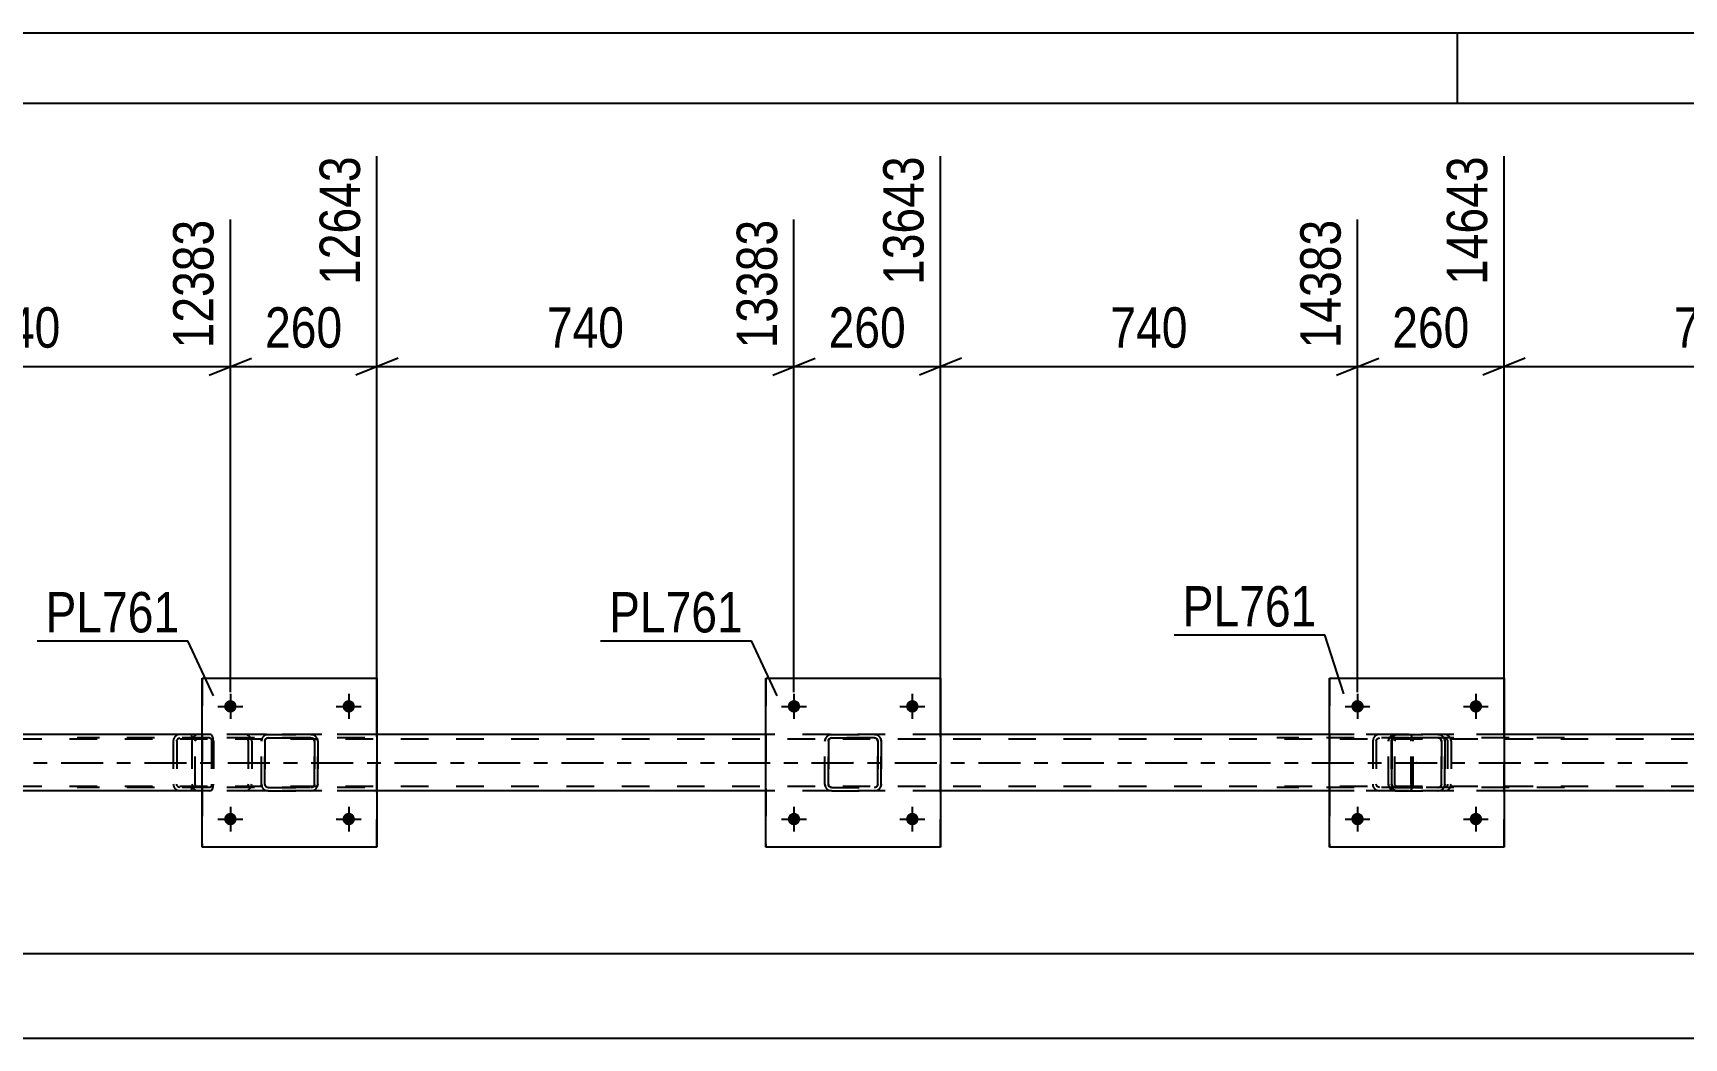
# Model space of a CAD drawing. Header units: millimetres. Extents: x 0 to 841, y 0 to 594.
# Drawn here: x 529.9 to 647.1, y 522.7 to 594 of the extents above; entities that cross this region are included whole.
import ezdxf

# ---------------------------------------------------------------- set-up
doc = ezdxf.new("R2010")
doc.units = ezdxf.units.MM
doc.linetypes.add('DXK_LINE_DOT2', pattern=[3.9198, 1.9599, -1.9599])
doc.linetypes.add('DXK_LINE_DOT3', pattern=[5.9187, 2.979, -0.9799, 0.9799, -0.9799])
doc.styles.add('Arial Narrow', font='ARIALN.TTF', dxfattribs={"height": 0.2})

# ---------------------------------------------------------------- blocks, each defined once
blk = doc.blocks.new('Unknown-318465270-1113')
at = {"color": 5, "linetype": 'Continuous'}
for p, q in [((841, 594), (0, 594)), ((631, 589), (631, 594)), ((836, 589), (5, 589))]:
    blk.add_line(p, q, dxfattribs=at)
blk = doc.blocks.new('Bolt-318465270-6177 - 6175')
at = {"linetype": 'Continuous'}
for points in [[(623.47, 546.21), (623.48, 546.3), (623.51, 546.39), (623.55, 546.47), (623.61, 546.54), (623.69, 546.59), (623.77, 546.63), (623.86, 546.65), (623.95, 546.65), (624.04, 546.63), (624.13, 546.59), (624.2, 546.54), (624.26, 546.47), (624.31, 546.39), (624.34, 546.3), (624.35, 546.21), (624.34, 546.12), (624.31, 546.03), (624.26, 545.95), (624.2, 545.89), (624.13, 545.83), (624.04, 545.79), (623.95, 545.78), (623.86, 545.78), (623.77, 545.79), (623.69, 545.83), (623.61, 545.89), (623.55, 545.95), (623.51, 546.03), (623.48, 546.12)], [(631.87, 546.21), (631.88, 546.3), (631.91, 546.39), (631.95, 546.47), (632.01, 546.54), (632.09, 546.59), (632.17, 546.63), (632.26, 546.65), (632.35, 546.65), (632.44, 546.63), (632.53, 546.59), (632.6, 546.54), (632.66, 546.47), (632.71, 546.39), (632.74, 546.3), (632.75, 546.21), (632.74, 546.12), (632.71, 546.03), (632.66, 545.95), (632.6, 545.89), (632.53, 545.83), (632.44, 545.79), (632.35, 545.78), (632.26, 545.78), (632.17, 545.79), (632.09, 545.83), (632.01, 545.89), (631.95, 545.95), (631.91, 546.03), (631.88, 546.12)]]:
    blk.add_hatch(color=1, dxfattribs=at).paths.add_polyline_path(points)
at = {"color": 1, "linetype": 'Continuous'}
for p, q in [((623.03, 546.21), (624.79, 546.21)), ((623.91, 547.09), (623.91, 545.33)), ((631.43, 546.21), (633.19, 546.21)), ((632.31, 547.09), (632.31, 545.33))]:
    blk.add_line(p, q, dxfattribs=at)
blk = doc.blocks.new('Bolt-318465270-6178 - 6175')
at = {"linetype": 'Continuous'}
for points in [[(623.47, 538.21), (623.48, 538.3), (623.51, 538.39), (623.55, 538.47), (623.61, 538.54), (623.69, 538.59), (623.77, 538.63), (623.86, 538.65), (623.95, 538.65), (624.04, 538.63), (624.13, 538.59), (624.2, 538.54), (624.26, 538.47), (624.31, 538.39), (624.34, 538.3), (624.35, 538.21), (624.34, 538.12), (624.31, 538.03), (624.26, 537.95), (624.2, 537.89), (624.13, 537.83), (624.04, 537.79), (623.95, 537.78), (623.86, 537.78), (623.77, 537.79), (623.69, 537.83), (623.61, 537.89), (623.55, 537.95), (623.51, 538.03), (623.48, 538.12)], [(631.87, 538.21), (631.88, 538.3), (631.91, 538.39), (631.95, 538.47), (632.01, 538.54), (632.09, 538.59), (632.17, 538.63), (632.26, 538.65), (632.35, 538.65), (632.44, 538.63), (632.53, 538.59), (632.6, 538.54), (632.66, 538.47), (632.71, 538.39), (632.74, 538.3), (632.75, 538.21), (632.74, 538.12), (632.71, 538.03), (632.66, 537.95), (632.6, 537.89), (632.53, 537.83), (632.44, 537.79), (632.35, 537.78), (632.26, 537.78), (632.17, 537.79), (632.09, 537.83), (632.01, 537.89), (631.95, 537.95), (631.91, 538.03), (631.88, 538.12)]]:
    blk.add_hatch(color=1, dxfattribs=at).paths.add_polyline_path(points)
at = {"color": 1, "linetype": 'Continuous'}
for p, q in [((623.91, 539.09), (623.91, 537.33)), ((632.31, 539.09), (632.31, 537.33)), ((623.03, 538.21), (624.79, 538.21)), ((631.43, 538.21), (633.19, 538.21))]:
    blk.add_line(p, q, dxfattribs=at)
blk = doc.blocks.new('Part-318465270-6179 - 6175')
at = {"color": 7, "linetype": 'DXK_LINE_DOT2'}
for p, q in [((626.1, 543.73), (626.14, 543.92)), ((626.1, 543.73), (626.11, 543.73)), ((626.1, 540.69), (626.1, 543.73)), ((626.14, 543.92), (626.11, 543.73)), ((626.11, 540.69), (626.11, 543.73)), ((626.36, 543.82), (626.34, 543.73)), ((626.35, 543.73), (626.34, 543.73)), ((626.34, 543.73), (626.34, 540.69)), ((626.35, 543.73), (626.37, 543.82)), ((626.35, 540.69), (626.35, 543.73)), ((626.41, 543.9), (626.36, 543.82)), ((626.37, 543.82), (626.42, 543.9)), ((626.4, 544.18), (626.58, 544.21)), ((626.59, 544.21), (626.4, 544.18)), ((626.49, 543.95), (626.41, 543.9)), ((626.42, 543.9), (626.5, 543.95)), ((626.58, 543.97), (626.49, 543.95)), ((626.5, 543.95), (626.59, 543.97)), ((626.59, 544.21), (626.58, 544.21)), ((626.58, 544.21), (629.62, 544.21)), ((626.58, 543.97), (626.59, 543.97)), ((629.62, 543.97), (626.58, 543.97)), ((626.59, 544.21), (629.63, 544.21)), ((626.59, 543.97), (629.63, 543.97)), ((629.62, 544.21), (629.63, 544.21)), ((629.62, 544.21), (629.81, 544.18)), ((629.63, 543.97), (629.62, 543.97)), ((629.72, 543.95), (629.62, 543.97)), ((629.81, 544.18), (629.63, 544.21)), ((629.63, 543.97), (629.72, 543.95)), ((629.72, 543.95), (629.72, 543.95)), ((629.72, 543.95), (629.8, 543.9)), ((629.79, 543.9), (629.72, 543.95)), ((629.84, 543.82), (629.79, 543.9)), ((629.8, 543.9), (629.85, 543.82)), ((629.86, 543.73), (629.84, 543.82)), ((629.85, 543.82), (629.87, 543.73)), ((629.87, 543.73), (629.86, 543.73)), ((629.86, 543.73), (629.86, 540.69)), ((629.87, 540.69), (629.87, 543.73)), ((630.07, 543.92), (630.1, 543.73)), ((630.11, 543.73), (630.07, 543.92)), ((630.11, 543.73), (630.1, 543.73)), ((630.1, 543.73), (630.1, 540.69)), ((630.11, 540.69), (630.11, 543.73)), ((626.11, 540.69), (626.1, 540.69)), ((626.14, 540.51), (626.1, 540.69)), ((626.11, 540.69), (626.14, 540.51)), ((626.34, 540.69), (626.35, 540.69)), ((626.34, 540.69), (626.36, 540.6)), ((626.37, 540.6), (626.35, 540.69)), ((626.36, 540.6), (626.41, 540.52)), ((626.42, 540.52), (626.37, 540.6)), ((626.4, 540.25), (626.4, 540.25)), ((626.58, 540.21), (626.4, 540.25)), ((626.4, 540.25), (626.59, 540.21)), ((626.41, 540.52), (626.49, 540.47)), ((626.5, 540.47), (626.42, 540.52)), ((626.49, 540.47), (626.58, 540.45)), ((626.59, 540.45), (626.5, 540.47)), ((626.59, 540.45), (626.58, 540.45)), ((626.58, 540.45), (629.62, 540.45)), ((626.59, 540.21), (626.58, 540.21)), ((626.58, 540.21), (629.62, 540.21)), ((626.59, 540.45), (629.63, 540.45)), ((626.59, 540.21), (629.63, 540.21)), ((629.62, 540.45), (629.72, 540.47)), ((629.62, 540.45), (629.63, 540.45)), ((629.81, 540.25), (629.62, 540.21)), ((629.62, 540.21), (629.63, 540.21)), ((629.72, 540.47), (629.63, 540.45)), ((629.63, 540.21), (629.81, 540.25)), ((629.8, 540.52), (629.72, 540.47)), ((629.72, 540.47), (629.79, 540.52)), ((629.79, 540.52), (629.84, 540.6)), ((629.85, 540.6), (629.8, 540.52)), ((629.84, 540.6), (629.86, 540.69)), ((629.87, 540.69), (629.85, 540.6)), ((629.86, 540.69), (629.87, 540.69)), ((630.1, 540.69), (630.07, 540.51)), ((630.07, 540.51), (630.11, 540.69)), ((630.1, 540.69), (630.11, 540.69))]:
    blk.add_line(p, q, dxfattribs=at)
at = {"color": 7, "linetype": 'DXK_LINE_DOT3'}
blk.add_line((628.11, 542.21), (628.1, 542.21), dxfattribs=at)
at = {"color": 7, "linetype": 'DXK_LINE_DOT2'}
for centre, start, end in [((626.58, 543.73), 112.5, 157.5), ((626.59, 543.73), 112.5, 157.5), ((629.62, 543.73), 22.5, 67.5), ((629.63, 543.73), 22.5, 67.5), ((626.58, 540.69), 202.5, 247.5), ((626.59, 540.69), 202.5, 247.5), ((629.62, 540.69), 292.5, 337.5), ((629.63, 540.69), 292.5, 337.5)]:
    blk.add_arc(centre, 0.48, start, end, dxfattribs=at)
blk = doc.blocks.new('Bolt-318465270-6201 - 6175')
at = {"linetype": 'Continuous'}
for points in [[(583.47, 546.21), (583.48, 546.3), (583.51, 546.39), (583.55, 546.47), (583.62, 546.54), (583.69, 546.59), (583.77, 546.63), (583.86, 546.65), (583.96, 546.65), (584.05, 546.63), (584.13, 546.59), (584.21, 546.54), (584.27, 546.47), (584.31, 546.39), (584.34, 546.3), (584.35, 546.21), (584.34, 546.12), (584.31, 546.03), (584.27, 545.95), (584.21, 545.89), (584.13, 545.83), (584.05, 545.79), (583.96, 545.78), (583.86, 545.78), (583.77, 545.79), (583.69, 545.83), (583.62, 545.89), (583.55, 545.95), (583.51, 546.03), (583.48, 546.12)], [(591.87, 546.21), (591.88, 546.3), (591.91, 546.39), (591.95, 546.47), (592.02, 546.54), (592.09, 546.59), (592.17, 546.63), (592.26, 546.65), (592.36, 546.65), (592.45, 546.63), (592.53, 546.59), (592.61, 546.54), (592.67, 546.47), (592.71, 546.39), (592.74, 546.3), (592.75, 546.21), (592.74, 546.12), (592.71, 546.03), (592.67, 545.95), (592.61, 545.89), (592.53, 545.83), (592.45, 545.79), (592.36, 545.78), (592.26, 545.78), (592.17, 545.79), (592.09, 545.83), (592.02, 545.89), (591.95, 545.95), (591.91, 546.03), (591.88, 546.12)]]:
    blk.add_hatch(color=1, dxfattribs=at).paths.add_polyline_path(points)
at = {"color": 1, "linetype": 'Continuous'}
for p, q in [((583.03, 546.21), (584.79, 546.21)), ((583.91, 547.09), (583.91, 545.33)), ((591.43, 546.21), (593.19, 546.21)), ((592.31, 547.09), (592.31, 545.33))]:
    blk.add_line(p, q, dxfattribs=at)
blk = doc.blocks.new('Bolt-318465270-6202 - 6175')
at = {"linetype": 'Continuous'}
for points in [[(583.47, 538.21), (583.48, 538.3), (583.51, 538.39), (583.55, 538.47), (583.62, 538.54), (583.69, 538.59), (583.77, 538.63), (583.86, 538.65), (583.96, 538.65), (584.05, 538.63), (584.13, 538.59), (584.21, 538.54), (584.27, 538.47), (584.31, 538.39), (584.34, 538.3), (584.35, 538.21), (584.34, 538.12), (584.31, 538.03), (584.27, 537.95), (584.21, 537.89), (584.13, 537.83), (584.05, 537.79), (583.96, 537.78), (583.86, 537.78), (583.77, 537.79), (583.69, 537.83), (583.62, 537.89), (583.55, 537.95), (583.51, 538.03), (583.48, 538.12)], [(591.87, 538.21), (591.88, 538.3), (591.91, 538.39), (591.95, 538.47), (592.02, 538.54), (592.09, 538.59), (592.17, 538.63), (592.26, 538.65), (592.36, 538.65), (592.45, 538.63), (592.53, 538.59), (592.61, 538.54), (592.67, 538.47), (592.71, 538.39), (592.74, 538.3), (592.75, 538.21), (592.74, 538.12), (592.71, 538.03), (592.67, 537.95), (592.61, 537.89), (592.53, 537.83), (592.45, 537.79), (592.36, 537.78), (592.26, 537.78), (592.17, 537.79), (592.09, 537.83), (592.02, 537.89), (591.95, 537.95), (591.91, 538.03), (591.88, 538.12)]]:
    blk.add_hatch(color=1, dxfattribs=at).paths.add_polyline_path(points)
at = {"color": 1, "linetype": 'Continuous'}
for p, q in [((583.91, 539.09), (583.91, 537.33)), ((592.31, 539.09), (592.31, 537.33)), ((583.03, 538.21), (584.79, 538.21)), ((591.43, 538.21), (593.19, 538.21))]:
    blk.add_line(p, q, dxfattribs=at)
blk = doc.blocks.new('Bolt-318465270-6203 - 6175')
at = {"linetype": 'Continuous'}
for points in [[(543.47, 546.21), (543.48, 546.3), (543.51, 546.39), (543.56, 546.47), (543.62, 546.54), (543.69, 546.59), (543.78, 546.63), (543.86, 546.65), (543.96, 546.65), (544.05, 546.63), (544.13, 546.59), (544.21, 546.54), (544.27, 546.47), (544.31, 546.39), (544.34, 546.3), (544.35, 546.21), (544.34, 546.12), (544.31, 546.03), (544.27, 545.95), (544.21, 545.89), (544.13, 545.83), (544.05, 545.79), (543.96, 545.78), (543.86, 545.78), (543.78, 545.79), (543.69, 545.83), (543.62, 545.89), (543.56, 545.95), (543.51, 546.03), (543.48, 546.12)], [(551.87, 546.21), (551.88, 546.3), (551.91, 546.39), (551.96, 546.47), (552.02, 546.54), (552.09, 546.59), (552.18, 546.63), (552.26, 546.65), (552.36, 546.65), (552.45, 546.63), (552.53, 546.59), (552.61, 546.54), (552.67, 546.47), (552.71, 546.39), (552.74, 546.3), (552.75, 546.21), (552.74, 546.12), (552.71, 546.03), (552.67, 545.95), (552.61, 545.89), (552.53, 545.83), (552.45, 545.79), (552.36, 545.78), (552.26, 545.78), (552.18, 545.79), (552.09, 545.83), (552.02, 545.89), (551.96, 545.95), (551.91, 546.03), (551.88, 546.12)]]:
    blk.add_hatch(color=1, dxfattribs=at).paths.add_polyline_path(points)
at = {"color": 1, "linetype": 'Continuous'}
for p, q in [((543.03, 546.21), (544.79, 546.21)), ((543.91, 547.09), (543.91, 545.33)), ((551.43, 546.21), (553.19, 546.21)), ((552.31, 547.09), (552.31, 545.33))]:
    blk.add_line(p, q, dxfattribs=at)
blk = doc.blocks.new('Bolt-318465270-6204 - 6175')
at = {"linetype": 'Continuous'}
for points in [[(543.47, 538.21), (543.48, 538.3), (543.51, 538.39), (543.56, 538.47), (543.62, 538.54), (543.69, 538.59), (543.78, 538.63), (543.86, 538.65), (543.96, 538.65), (544.05, 538.63), (544.13, 538.59), (544.21, 538.54), (544.27, 538.47), (544.31, 538.39), (544.34, 538.3), (544.35, 538.21), (544.34, 538.12), (544.31, 538.03), (544.27, 537.95), (544.21, 537.89), (544.13, 537.83), (544.05, 537.79), (543.96, 537.78), (543.86, 537.78), (543.78, 537.79), (543.69, 537.83), (543.62, 537.89), (543.56, 537.95), (543.51, 538.03), (543.48, 538.12)], [(551.87, 538.21), (551.88, 538.3), (551.91, 538.39), (551.96, 538.47), (552.02, 538.54), (552.09, 538.59), (552.18, 538.63), (552.26, 538.65), (552.36, 538.65), (552.45, 538.63), (552.53, 538.59), (552.61, 538.54), (552.67, 538.47), (552.71, 538.39), (552.74, 538.3), (552.75, 538.21), (552.74, 538.12), (552.71, 538.03), (552.67, 537.95), (552.61, 537.89), (552.53, 537.83), (552.45, 537.79), (552.36, 537.78), (552.26, 537.78), (552.18, 537.79), (552.09, 537.83), (552.02, 537.89), (551.96, 537.95), (551.91, 538.03), (551.88, 538.12)]]:
    blk.add_hatch(color=1, dxfattribs=at).paths.add_polyline_path(points)
at = {"color": 1, "linetype": 'Continuous'}
for p, q in [((543.91, 539.09), (543.91, 537.33)), ((552.31, 539.09), (552.31, 537.33)), ((543.03, 538.21), (544.79, 538.21)), ((551.43, 538.21), (553.19, 538.21))]:
    blk.add_line(p, q, dxfattribs=at)
blk = doc.blocks.new('Part-318465270-6236 - 6175')
at = {"color": 7, "linetype": 'DXK_LINE_DOT2'}
for p, q in [((769.64, 543.89), (93.91, 543.89)), ((554.31, 544.21), (541.91, 544.21)), ((594.31, 544.21), (581.91, 544.21)), ((634.31, 544.21), (621.91, 544.21)), ((769.64, 540.53), (93.91, 540.53)), ((554.31, 540.21), (541.91, 540.21)), ((594.31, 540.21), (581.91, 540.21)), ((634.31, 540.21), (621.91, 540.21))]:
    blk.add_line(p, q, dxfattribs=at)
at = {"color": 2, "linetype": 'Continuous'}
for p, q in [((541.91, 544.21), (514.31, 544.21)), ((581.91, 544.21), (554.31, 544.21)), ((621.91, 544.21), (594.31, 544.21)), ((661.91, 544.21), (634.31, 544.21)), ((541.91, 540.21), (514.31, 540.21)), ((581.91, 540.21), (554.31, 540.21)), ((621.91, 540.21), (594.31, 540.21)), ((661.91, 540.21), (634.31, 540.21))]:
    blk.add_line(p, q, dxfattribs=at)
at = {"color": 7, "linetype": 'DXK_LINE_DOT3'}
blk.add_line((93.91, 542.21), (769.64, 542.21), dxfattribs=at)
blk = doc.blocks.new('Part-318465270-6270 - 6175')
at = {"color": 7, "linetype": 'DXK_LINE_DOT2'}
for p, q in [((541.2, 543.89), (541.17, 543.73)), ((541.17, 543.73), (541.17, 540.69)), ((541.21, 543.92), (541.2, 543.89)), ((541.42, 543.73), (541.44, 543.82)), ((541.42, 540.69), (541.42, 543.73)), ((541.44, 543.82), (541.5, 543.9)), ((541.68, 544.21), (541.48, 544.18)), ((541.5, 543.9), (541.58, 543.95)), ((541.58, 543.95), (541.68, 543.97)), ((553.46, 544.21), (541.68, 544.21)), ((553.46, 543.97), (541.68, 543.97)), ((545.11, 544.18), (544.92, 544.21)), ((544.92, 543.97), (545.01, 543.95)), ((545.01, 543.95), (545.1, 543.9)), ((545.1, 543.9), (545.15, 543.82)), ((545.15, 543.82), (545.17, 543.73)), ((545.17, 543.73), (545.17, 540.69)), ((545.4, 543.87), (545.39, 543.92)), ((545.43, 543.73), (545.4, 543.87)), ((545.43, 543.73), (545.43, 540.69)), ((541.17, 540.69), (541.19, 540.61)), ((541.19, 540.61), (541.21, 540.51)), ((541.44, 540.6), (541.42, 540.69)), ((541.5, 540.52), (541.44, 540.6)), ((541.48, 540.25), (541.68, 540.21)), ((541.58, 540.47), (541.5, 540.52)), ((541.68, 540.45), (541.58, 540.47)), ((553.46, 540.45), (541.68, 540.45)), ((553.46, 540.21), (541.68, 540.21)), ((545.01, 540.47), (544.92, 540.45)), ((544.92, 540.21), (545.11, 540.25)), ((545.1, 540.52), (545.01, 540.47)), ((545.15, 540.6), (545.1, 540.52)), ((545.17, 540.69), (545.15, 540.6)), ((545.39, 540.51), (545.41, 540.61)), ((545.41, 540.61), (545.43, 540.69))]:
    blk.add_line(p, q, dxfattribs=at)
for centre, start, end in [((541.66, 543.71), 110.7583, 155.68), ((544.93, 543.71), 24.32, 69.2417), ((541.66, 540.71), 204.32, 249.2417), ((544.93, 540.71), 290.7583, 335.68)]:
    blk.add_arc(centre, 0.496, start, end, dxfattribs=at)
blk = doc.blocks.new('Part-318465270-6275 - 6175')
at = {"color": 2, "linetype": 'Continuous'}
for p, q in [((621.91, 536.21), (621.91, 548.21)), ((621.91, 548.21), (621.91, 548.21)), ((621.91, 548.21), (634.31, 548.21)), ((634.31, 548.21), (634.31, 536.21)), ((621.91, 536.21), (621.91, 536.21)), ((634.31, 536.21), (621.91, 536.21))]:
    blk.add_line(p, q, dxfattribs=at)
at = {"color": 7, "linetype": 'DXK_LINE_DOT2'}
for p, q in [((621.91, 548.21), (621.91, 536.21)), ((621.91, 548.21), (621.91, 548.21)), ((634.31, 536.21), (634.31, 548.21)), ((621.91, 536.21), (621.91, 536.21))]:
    blk.add_line(p, q, dxfattribs=at)
blk = doc.blocks.new('Part-318465270-6298 - 6175')
at = {"color": 2, "linetype": 'Continuous'}
for p, q in [((581.91, 536.21), (581.91, 548.21)), ((581.91, 548.21), (581.91, 548.21)), ((581.91, 548.21), (594.31, 548.21)), ((594.31, 548.21), (594.31, 536.21)), ((581.91, 536.21), (581.91, 536.21)), ((594.31, 536.21), (581.91, 536.21))]:
    blk.add_line(p, q, dxfattribs=at)
at = {"color": 7, "linetype": 'DXK_LINE_DOT2'}
for p, q in [((581.91, 548.21), (581.91, 536.21)), ((581.91, 548.21), (581.91, 548.21)), ((594.31, 536.21), (594.31, 548.21)), ((581.91, 536.21), (581.91, 536.21))]:
    blk.add_line(p, q, dxfattribs=at)
blk = doc.blocks.new('Part-318465270-6299 - 6175')
at = {"color": 7, "linetype": 'DXK_LINE_DOT2'}
for p, q in [((586.11, 543.73), (586.14, 543.92)), ((586.15, 543.92), (586.11, 543.73)), ((586.11, 540.69), (586.11, 543.73)), ((586.11, 543.73), (586.11, 543.73)), ((586.11, 540.69), (586.11, 543.73)), ((586.35, 543.73), (586.37, 543.82)), ((586.36, 543.82), (586.35, 543.73)), ((586.35, 540.69), (586.35, 543.73)), ((586.35, 543.73), (586.35, 543.73)), ((586.35, 543.73), (586.35, 540.69)), ((586.42, 543.9), (586.36, 543.82)), ((586.37, 543.82), (586.42, 543.9)), ((586.4, 544.18), (586.59, 544.21)), ((586.59, 544.21), (586.41, 544.18)), ((586.42, 543.9), (586.5, 543.95)), ((586.49, 543.95), (586.42, 543.9)), ((586.59, 543.97), (586.49, 543.95)), ((586.5, 543.95), (586.59, 543.97)), ((586.59, 544.21), (589.63, 544.21)), ((586.59, 544.21), (586.59, 544.21)), ((586.59, 544.21), (589.63, 544.21)), ((586.59, 543.97), (589.63, 543.97)), ((586.59, 543.97), (586.59, 543.97)), ((589.63, 543.97), (586.59, 543.97)), ((589.63, 544.21), (589.63, 544.21)), ((589.63, 544.21), (589.81, 544.18)), ((589.81, 544.18), (589.63, 544.21)), ((589.63, 543.97), (589.63, 543.97)), ((589.63, 543.97), (589.72, 543.95)), ((589.72, 543.95), (589.63, 543.97)), ((589.72, 543.95), (589.72, 543.95)), ((589.72, 543.95), (589.8, 543.9)), ((589.8, 543.9), (589.72, 543.95)), ((589.8, 543.9), (589.85, 543.82)), ((589.85, 543.82), (589.8, 543.9)), ((589.85, 543.82), (589.87, 543.73)), ((589.87, 543.73), (589.85, 543.82)), ((589.87, 540.69), (589.87, 543.73)), ((589.87, 543.73), (589.87, 543.73)), ((589.87, 543.73), (589.87, 540.69)), ((590.07, 543.92), (590.11, 543.73)), ((590.11, 543.73), (590.07, 543.92)), ((590.11, 540.69), (590.11, 543.73)), ((590.11, 543.73), (590.11, 543.73)), ((590.11, 543.73), (590.11, 540.69)), ((586.11, 540.69), (586.11, 540.69)), ((586.14, 540.51), (586.11, 540.69)), ((586.11, 540.69), (586.15, 540.51)), ((586.35, 540.69), (586.35, 540.69)), ((586.37, 540.6), (586.35, 540.69)), ((586.35, 540.69), (586.36, 540.6)), ((586.36, 540.6), (586.42, 540.52)), ((586.42, 540.52), (586.37, 540.6)), ((586.4, 540.25), (586.41, 540.25)), ((586.59, 540.21), (586.4, 540.25)), ((586.41, 540.25), (586.59, 540.21)), ((586.5, 540.47), (586.42, 540.52)), ((586.42, 540.52), (586.49, 540.47)), ((586.49, 540.47), (586.59, 540.45)), ((586.59, 540.45), (586.5, 540.47)), ((586.59, 540.45), (589.63, 540.45)), ((586.59, 540.45), (586.59, 540.45)), ((586.59, 540.45), (589.63, 540.45)), ((586.59, 540.21), (589.63, 540.21)), ((586.59, 540.21), (586.59, 540.21)), ((586.59, 540.21), (589.63, 540.21)), ((589.72, 540.47), (589.63, 540.45)), ((589.63, 540.45), (589.72, 540.47)), ((589.63, 540.45), (589.63, 540.45)), ((589.81, 540.25), (589.63, 540.21)), ((589.63, 540.21), (589.81, 540.25)), ((589.63, 540.21), (589.63, 540.21)), ((589.8, 540.52), (589.72, 540.47)), ((589.72, 540.47), (589.8, 540.52)), ((589.85, 540.6), (589.8, 540.52)), ((589.8, 540.52), (589.85, 540.6)), ((589.87, 540.69), (589.85, 540.6)), ((589.85, 540.6), (589.87, 540.69)), ((589.87, 540.69), (589.87, 540.69)), ((590.11, 540.69), (590.07, 540.51)), ((590.07, 540.51), (590.11, 540.69)), ((590.11, 540.69), (590.11, 540.69))]:
    blk.add_line(p, q, dxfattribs=at)
at = {"color": 7, "linetype": 'DXK_LINE_DOT3'}
blk.add_line((588.11, 542.21), (588.1, 542.21), dxfattribs=at)
at = {"color": 7, "linetype": 'DXK_LINE_DOT2'}
for centre, start, end in [((586.59, 543.73), 112.5, 157.5), ((586.59, 543.73), 112.5, 157.5), ((589.63, 543.73), 22.5, 67.5), ((589.63, 543.73), 22.5, 67.5), ((586.59, 540.69), 202.5, 247.5), ((586.59, 540.69), 202.5, 247.5), ((589.63, 540.69), 292.5, 337.5), ((589.63, 540.69), 292.5, 337.5)]:
    blk.add_arc(centre, 0.48, start, end, dxfattribs=at)
blk = doc.blocks.new('Part-318465270-6304 - 6175')
at = {"color": 2, "linetype": 'Continuous'}
for p, q in [((541.91, 536.21), (541.91, 548.21)), ((541.91, 548.21), (541.91, 548.21)), ((541.91, 548.21), (554.31, 548.21)), ((554.31, 548.21), (554.31, 536.21)), ((541.91, 536.21), (541.91, 536.21)), ((554.31, 536.21), (541.91, 536.21))]:
    blk.add_line(p, q, dxfattribs=at)
at = {"color": 7, "linetype": 'DXK_LINE_DOT2'}
for p, q in [((541.91, 548.21), (541.91, 536.21)), ((541.91, 548.21), (541.91, 548.21)), ((554.31, 536.21), (554.31, 548.21)), ((541.91, 536.21), (541.91, 536.21))]:
    blk.add_line(p, q, dxfattribs=at)
blk = doc.blocks.new('Part-318465270-6305 - 6175')
at = {"color": 7, "linetype": 'DXK_LINE_DOT2'}
for p, q in [((546.11, 543.73), (546.14, 543.92)), ((546.15, 543.92), (546.11, 543.73)), ((546.11, 540.69), (546.11, 543.73)), ((546.11, 543.73), (546.11, 543.73)), ((546.11, 540.69), (546.11, 543.73)), ((546.35, 543.73), (546.37, 543.82)), ((546.36, 543.82), (546.35, 543.73)), ((546.35, 540.69), (546.35, 543.73)), ((546.35, 543.73), (546.35, 543.73)), ((546.35, 543.73), (546.35, 540.69)), ((546.42, 543.9), (546.36, 543.82)), ((546.37, 543.82), (546.42, 543.9)), ((546.4, 544.18), (546.59, 544.21)), ((546.59, 544.21), (546.41, 544.18)), ((546.42, 543.9), (546.5, 543.95)), ((546.49, 543.95), (546.42, 543.9)), ((546.59, 543.97), (546.49, 543.95)), ((546.5, 543.95), (546.59, 543.97)), ((546.59, 544.21), (549.63, 544.21)), ((546.59, 544.21), (546.59, 544.21)), ((546.59, 544.21), (549.63, 544.21)), ((546.59, 543.97), (549.63, 543.97)), ((546.59, 543.97), (546.59, 543.97)), ((549.63, 543.97), (546.59, 543.97)), ((549.63, 544.21), (549.63, 544.21)), ((549.63, 544.21), (549.81, 544.18)), ((549.81, 544.18), (549.63, 544.21)), ((549.63, 543.97), (549.63, 543.97)), ((549.63, 543.97), (549.72, 543.95)), ((549.72, 543.95), (549.63, 543.97)), ((549.72, 543.95), (549.72, 543.95)), ((549.72, 543.95), (549.8, 543.9)), ((549.8, 543.9), (549.72, 543.95)), ((549.8, 543.9), (549.85, 543.82)), ((549.85, 543.82), (549.8, 543.9)), ((549.85, 543.82), (549.87, 543.73)), ((549.87, 543.73), (549.85, 543.82)), ((549.87, 540.69), (549.87, 543.73)), ((549.87, 543.73), (549.87, 543.73)), ((549.87, 543.73), (549.87, 540.69)), ((550.07, 543.92), (550.11, 543.73)), ((550.11, 543.73), (550.07, 543.92)), ((550.11, 540.69), (550.11, 543.73)), ((550.11, 543.73), (550.11, 543.73)), ((550.11, 543.73), (550.11, 540.69)), ((546.11, 540.69), (546.11, 540.69)), ((546.14, 540.51), (546.11, 540.69)), ((546.11, 540.69), (546.15, 540.51)), ((546.35, 540.69), (546.35, 540.69)), ((546.37, 540.6), (546.35, 540.69)), ((546.35, 540.69), (546.36, 540.6)), ((546.36, 540.6), (546.42, 540.52)), ((546.42, 540.52), (546.37, 540.6)), ((546.4, 540.25), (546.41, 540.25)), ((546.59, 540.21), (546.4, 540.25)), ((546.41, 540.25), (546.59, 540.21)), ((546.5, 540.47), (546.42, 540.52)), ((546.42, 540.52), (546.49, 540.47)), ((546.49, 540.47), (546.59, 540.45)), ((546.59, 540.45), (546.5, 540.47)), ((546.59, 540.45), (549.63, 540.45)), ((546.59, 540.45), (546.59, 540.45)), ((546.59, 540.45), (549.63, 540.45)), ((546.59, 540.21), (549.63, 540.21)), ((546.59, 540.21), (546.59, 540.21)), ((546.59, 540.21), (549.63, 540.21)), ((549.72, 540.47), (549.63, 540.45)), ((549.63, 540.45), (549.72, 540.47)), ((549.63, 540.45), (549.63, 540.45)), ((549.81, 540.25), (549.63, 540.21)), ((549.63, 540.21), (549.81, 540.25)), ((549.63, 540.21), (549.63, 540.21)), ((549.8, 540.52), (549.72, 540.47)), ((549.72, 540.47), (549.8, 540.52)), ((549.85, 540.6), (549.8, 540.52)), ((549.8, 540.52), (549.85, 540.6)), ((549.87, 540.69), (549.85, 540.6)), ((549.85, 540.6), (549.87, 540.69)), ((549.87, 540.69), (549.87, 540.69)), ((550.11, 540.69), (550.07, 540.51)), ((550.07, 540.51), (550.11, 540.69)), ((550.11, 540.69), (550.11, 540.69))]:
    blk.add_line(p, q, dxfattribs=at)
at = {"color": 7, "linetype": 'DXK_LINE_DOT3'}
blk.add_line((548.11, 542.21), (548.1, 542.21), dxfattribs=at)
at = {"color": 7, "linetype": 'DXK_LINE_DOT2'}
for centre, start, end in [((546.59, 543.73), 112.5, 157.5), ((546.59, 543.73), 112.5, 157.5), ((549.63, 543.73), 22.5, 67.5), ((549.63, 543.73), 22.5, 67.5), ((546.59, 540.69), 202.5, 247.5), ((546.59, 540.69), 202.5, 247.5), ((549.63, 540.69), 292.5, 337.5), ((549.63, 540.69), 292.5, 337.5)]:
    blk.add_arc(centre, 0.48, start, end, dxfattribs=at)
blk = doc.blocks.new('Part-318465270-6426 - 6175')
at = {"color": 7, "linetype": 'DXK_LINE_DOT2'}
for p, q in [((627.58, 544.21), (618.17, 544.21)), ((627.58, 543.97), (618.17, 543.97)), ((625.01, 543.87), (624.99, 543.73)), ((624.99, 543.73), (624.99, 540.69)), ((625.02, 543.92), (625.01, 543.87)), ((625.24, 543.73), (625.26, 543.82)), ((625.24, 543.73), (625.24, 540.69)), ((625.26, 543.82), (625.31, 543.9)), ((625.49, 544.21), (625.3, 544.18)), ((625.31, 543.9), (625.39, 543.95)), ((625.39, 543.95), (625.49, 543.97)), ((626.3, 544.21), (626.3, 543.97)), ((627.68, 544.18), (627.58, 544.21)), ((627.58, 543.97), (627.63, 543.95)), ((627.63, 543.95), (627.68, 543.9)), ((627.77, 544.07), (627.68, 544.18)), ((627.68, 543.9), (627.7, 543.82)), ((627.7, 543.82), (627.72, 543.73)), ((627.72, 540.69), (627.72, 543.73)), ((627.83, 543.92), (627.77, 544.07)), ((627.85, 543.73), (627.83, 543.92)), ((627.85, 540.69), (627.85, 543.73)), ((627.58, 540.45), (618.17, 540.45)), ((627.58, 540.21), (618.17, 540.21)), ((624.99, 540.69), (625, 540.61)), ((625, 540.61), (625.02, 540.51)), ((625.26, 540.6), (625.24, 540.69)), ((625.31, 540.52), (625.26, 540.6)), ((625.3, 540.25), (625.49, 540.21)), ((625.39, 540.47), (625.31, 540.52)), ((625.49, 540.45), (625.39, 540.47)), ((626.3, 540.21), (626.3, 540.45)), ((627.63, 540.47), (627.58, 540.45)), ((627.58, 540.21), (627.68, 540.25)), ((627.68, 540.52), (627.63, 540.47)), ((627.7, 540.6), (627.68, 540.52)), ((627.68, 540.25), (627.77, 540.35)), ((627.72, 540.69), (627.7, 540.6)), ((627.77, 540.35), (627.83, 540.51)), ((627.83, 540.51), (627.85, 540.69))]:
    blk.add_line(p, q, dxfattribs=at)
for centre, start, end in [((625.47, 543.72), 111.1941, 156.1506), ((625.47, 540.71), 203.8494, 248.8059)]:
    blk.add_arc(centre, 0.492, start, end, dxfattribs=at)
blk = doc.blocks.new('Part-318465270-6427 - 6175')
at = {"color": 7, "linetype": 'DXK_LINE_DOT2'}
for p, q in [((542.45, 544.21), (533.04, 544.21)), ((542.45, 543.97), (533.04, 543.97)), ((539.88, 543.89), (539.85, 543.73)), ((539.85, 543.73), (539.85, 540.69)), ((539.89, 543.92), (539.88, 543.89)), ((540.1, 543.73), (540.12, 543.82)), ((540.1, 543.73), (540.1, 540.69)), ((540.12, 543.82), (540.18, 543.9)), ((540.35, 544.21), (540.16, 544.18)), ((540.18, 543.9), (540.26, 543.95)), ((540.26, 543.95), (540.35, 543.97)), ((541.17, 543.97), (541.17, 544.21)), ((542.55, 544.18), (542.45, 544.21)), ((542.45, 543.97), (542.5, 543.95)), ((542.5, 543.95), (542.54, 543.9)), ((542.54, 543.9), (542.57, 543.82)), ((542.64, 544.07), (542.55, 544.18)), ((542.57, 543.82), (542.58, 543.73)), ((542.58, 543.73), (542.58, 540.69)), ((542.7, 543.92), (542.64, 544.07)), ((542.72, 543.73), (542.7, 543.92)), ((542.72, 543.73), (542.72, 540.69)), ((542.45, 540.45), (533.04, 540.45)), ((542.45, 540.21), (533.04, 540.21)), ((539.85, 540.69), (539.87, 540.61)), ((539.87, 540.61), (539.89, 540.51)), ((540.12, 540.6), (540.1, 540.69)), ((540.18, 540.52), (540.12, 540.6)), ((540.16, 540.25), (540.35, 540.21)), ((540.26, 540.47), (540.18, 540.52)), ((540.35, 540.45), (540.26, 540.47)), ((541.17, 540.21), (541.17, 540.45)), ((542.5, 540.47), (542.45, 540.45)), ((542.45, 540.21), (542.55, 540.25)), ((542.54, 540.52), (542.5, 540.47)), ((542.57, 540.6), (542.54, 540.52)), ((542.55, 540.25), (542.64, 540.35)), ((542.58, 540.69), (542.57, 540.6)), ((542.64, 540.35), (542.7, 540.51)), ((542.7, 540.51), (542.72, 540.69))]:
    blk.add_line(p, q, dxfattribs=at)
for centre, start, end in [((540.34, 543.72), 111.1941, 156.1506), ((540.34, 540.71), 203.8494, 248.8059)]:
    blk.add_arc(centre, 0.492, start, end, dxfattribs=at)
blk = doc.blocks.new('Part-318465270-6432 - 6175')
at = {"color": 7, "linetype": 'DXK_LINE_DOT2'}
for p, q in [((626.33, 543.87), (626.3, 543.73)), ((626.3, 543.73), (626.3, 540.69)), ((626.34, 543.92), (626.33, 543.87)), ((626.56, 543.73), (626.58, 543.82)), ((626.56, 540.69), (626.56, 543.73)), ((626.58, 543.82), (626.63, 543.9)), ((626.81, 544.21), (626.62, 544.18)), ((626.63, 543.9), (626.72, 543.95)), ((626.72, 543.95), (626.81, 543.97)), ((638.59, 544.21), (626.81, 544.21)), ((638.59, 543.97), (626.81, 543.97)), ((630.24, 544.18), (630.05, 544.21)), ((630.05, 543.97), (630.15, 543.95)), ((630.15, 543.95), (630.23, 543.9)), ((630.23, 543.9), (630.29, 543.82)), ((630.29, 543.82), (630.3, 543.73)), ((630.3, 543.73), (630.3, 540.69)), ((630.53, 543.87), (630.52, 543.92)), ((630.56, 543.73), (630.53, 543.87)), ((630.56, 543.73), (630.56, 540.69)), ((626.3, 540.69), (626.32, 540.61)), ((626.32, 540.61), (626.34, 540.51)), ((626.58, 540.6), (626.56, 540.69)), ((626.63, 540.52), (626.58, 540.6)), ((626.62, 540.25), (626.81, 540.21)), ((626.72, 540.47), (626.63, 540.52)), ((626.81, 540.45), (626.72, 540.47)), ((638.59, 540.45), (626.81, 540.45)), ((638.59, 540.21), (626.81, 540.21)), ((630.15, 540.47), (630.05, 540.45)), ((630.05, 540.21), (630.24, 540.25)), ((630.23, 540.52), (630.15, 540.47)), ((630.29, 540.6), (630.23, 540.52)), ((630.3, 540.69), (630.29, 540.6)), ((630.52, 540.51), (630.54, 540.61)), ((630.54, 540.61), (630.56, 540.69))]:
    blk.add_line(p, q, dxfattribs=at)
for centre, start, end in [((626.79, 543.71), 110.7583, 155.68), ((630.07, 543.71), 24.32, 69.2417), ((626.79, 540.71), 204.32, 249.2417), ((630.07, 540.71), 290.7583, 335.68)]:
    blk.add_arc(centre, 0.496, start, end, dxfattribs=at)
blk = doc.blocks.new('StraightDimension-318465270-6581 - 6175')
at = {"color": 7, "linetype": 'Continuous'}
for p, q in [((594.31, 545.21), (594.31, 585.26)), ((623.91, 547.21), (623.91, 580.76)), ((595.81, 570.92), (592.81, 569.72)), ((622.41, 569.72), (625.41, 570.92)), ((594.31, 570.32), (623.91, 570.32))]:
    blk.add_line(p, q, dxfattribs=at)
at = {"color": 0}
blk.add_wipeout([(612.45, 571.07), (612.45, 575.27), (605.77, 575.27), (605.77, 571.07)], dxfattribs=at)
at = {"color": 3, "style": 'Arial Narrow'}
blk.add_text('740', height=2.863, dxfattribs=at).set_placement((606.37, 571.67))
at = {"color": 0, "linetype": 'Continuous'}
blk.add_wipeout([(623.31, 581.36), (619.11, 581.36), (619.11, 571.02), (623.31, 571.02)], dxfattribs=at)
at = {"color": 3, "linetype": 'Continuous', "style": 'Arial Narrow'}
blk.add_text('14383', height=2.863, rotation=90.0002, dxfattribs=at).set_placement((622.71, 571.62))
blk = doc.blocks.new('StraightDimension-318465270-7118 - 6175')
at = {"color": 7, "linetype": 'Continuous'}
for p, q in [((594.31, 545.21), (594.31, 585.26)), ((583.91, 547.21), (583.91, 580.76)), ((582.41, 569.72), (585.41, 570.92)), ((595.81, 570.92), (592.81, 569.72)), ((583.91, 570.32), (594.31, 570.32))]:
    blk.add_line(p, q, dxfattribs=at)
at = {"color": 0}
blk.add_wipeout([(592.45, 571.07), (592.45, 575.27), (585.77, 575.27), (585.77, 571.07)], dxfattribs=at)
at = {"color": 3, "style": 'Arial Narrow'}
blk.add_text('260', height=2.863, dxfattribs=at).set_placement((586.37, 571.67))
at = {"color": 0, "linetype": 'Continuous'}
blk.add_wipeout([(593.71, 585.86), (589.51, 585.86), (589.51, 575.52), (593.71, 575.52)], dxfattribs=at)
at = {"color": 3, "linetype": 'Continuous', "style": 'Arial Narrow'}
blk.add_text('13643', height=2.863, rotation=90.0002, dxfattribs=at).set_placement((593.11, 576.12))
blk = doc.blocks.new('StraightDimension-318465270-6526 - 6175')
at = {"color": 7, "linetype": 'Continuous'}
blk.add_line((60.07, 528.66), (769.64, 528.66), dxfattribs=at)
blk = doc.blocks.new('StraightDimension-318465270-6547 - 6175')
at = {"color": 7, "linetype": 'Continuous'}
for p, q in [((634.31, 545.21), (634.31, 585.26)), ((663.91, 547.21), (663.91, 580.76)), ((635.81, 570.92), (632.81, 569.72)), ((662.41, 569.72), (665.41, 570.92)), ((634.31, 570.32), (663.91, 570.32))]:
    blk.add_line(p, q, dxfattribs=at)
at = {"color": 0}
blk.add_wipeout([(652.45, 571.07), (652.45, 575.27), (645.77, 575.27), (645.77, 571.07)], dxfattribs=at)
at = {"color": 3, "style": 'Arial Narrow'}
blk.add_text('740', height=2.863, dxfattribs=at).set_placement((646.37, 571.67))
at = {"color": 0, "linetype": 'Continuous'}
blk.add_wipeout([(663.31, 581.36), (659.11, 581.36), (659.11, 571.02), (663.31, 571.02)], dxfattribs=at)
at = {"color": 3, "linetype": 'Continuous', "style": 'Arial Narrow'}
blk.add_text('15383', height=2.863, rotation=90.0002, dxfattribs=at).set_placement((662.71, 571.62))
blk = doc.blocks.new('StraightDimension-318465270-6564 - 6175')
at = {"color": 7, "linetype": 'Continuous'}
for p, q in [((634.31, 545.21), (634.31, 585.26)), ((623.91, 547.21), (623.91, 580.76)), ((622.41, 569.72), (625.41, 570.92)), ((635.81, 570.92), (632.81, 569.72)), ((623.91, 570.32), (634.31, 570.32))]:
    blk.add_line(p, q, dxfattribs=at)
at = {"color": 0}
blk.add_wipeout([(632.45, 571.07), (632.45, 575.27), (625.77, 575.27), (625.77, 571.07)], dxfattribs=at)
at = {"color": 3, "style": 'Arial Narrow'}
blk.add_text('260', height=2.863, dxfattribs=at).set_placement((626.37, 571.67))
at = {"color": 0, "linetype": 'Continuous'}
blk.add_wipeout([(633.71, 585.86), (629.51, 585.86), (629.51, 575.52), (633.71, 575.52)], dxfattribs=at)
at = {"color": 3, "linetype": 'Continuous', "style": 'Arial Narrow'}
blk.add_text('14643', height=2.863, rotation=90.0002, dxfattribs=at).set_placement((633.11, 576.12))
blk = doc.blocks.new('StraightDimension-318465270-6632 - 6175')
at = {"color": 7, "linetype": 'Continuous'}
for p, q in [((554.31, 545.21), (554.31, 585.26)), ((543.91, 547.21), (543.91, 580.76)), ((542.41, 569.72), (545.41, 570.92)), ((555.81, 570.92), (552.81, 569.72)), ((543.91, 570.32), (554.31, 570.32))]:
    blk.add_line(p, q, dxfattribs=at)
at = {"color": 0}
blk.add_wipeout([(552.45, 571.07), (552.45, 575.27), (545.77, 575.27), (545.77, 571.07)], dxfattribs=at)
at = {"color": 3, "style": 'Arial Narrow'}
blk.add_text('260', height=2.863, dxfattribs=at).set_placement((546.37, 571.67))
at = {"color": 0, "linetype": 'Continuous'}
blk.add_wipeout([(553.71, 585.86), (549.51, 585.86), (549.51, 575.52), (553.71, 575.52)], dxfattribs=at)
at = {"color": 3, "linetype": 'Continuous', "style": 'Arial Narrow'}
blk.add_text('12643', height=2.863, rotation=90.0002, dxfattribs=at).set_placement((553.11, 576.12))
blk = doc.blocks.new('StraightDimension-318465270-6649 - 6175')
at = {"color": 7, "linetype": 'Continuous'}
for p, q in [((514.31, 545.21), (514.31, 585.26)), ((543.91, 547.21), (543.91, 580.76)), ((515.81, 570.92), (512.81, 569.72)), ((542.41, 569.72), (545.41, 570.92)), ((514.31, 570.32), (543.91, 570.32))]:
    blk.add_line(p, q, dxfattribs=at)
at = {"color": 0}
blk.add_wipeout([(532.45, 571.07), (532.45, 575.27), (525.77, 575.27), (525.77, 571.07)], dxfattribs=at)
at = {"color": 3, "style": 'Arial Narrow'}
blk.add_text('740', height=2.863, dxfattribs=at).set_placement((526.37, 571.67))
at = {"color": 0, "linetype": 'Continuous'}
blk.add_wipeout([(543.31, 581.36), (539.11, 581.36), (539.11, 571.02), (543.31, 571.02)], dxfattribs=at)
at = {"color": 3, "linetype": 'Continuous', "style": 'Arial Narrow'}
blk.add_text('12383', height=2.863, rotation=90.0002, dxfattribs=at).set_placement((542.71, 571.62))
blk = doc.blocks.new('StraightDimension-318465270-7135 - 6175')
at = {"color": 7, "linetype": 'Continuous'}
for p, q in [((554.31, 545.21), (554.31, 585.26)), ((583.91, 547.21), (583.91, 580.76)), ((555.81, 570.92), (552.81, 569.72)), ((582.41, 569.72), (585.41, 570.92)), ((554.31, 570.32), (583.91, 570.32))]:
    blk.add_line(p, q, dxfattribs=at)
at = {"color": 0}
blk.add_wipeout([(572.45, 571.07), (572.45, 575.27), (565.77, 575.27), (565.77, 571.07)], dxfattribs=at)
at = {"color": 3, "style": 'Arial Narrow'}
blk.add_text('740', height=2.863, dxfattribs=at).set_placement((566.37, 571.67))
at = {"color": 0, "linetype": 'Continuous'}
blk.add_wipeout([(583.31, 581.36), (579.11, 581.36), (579.11, 571.02), (583.31, 571.02)], dxfattribs=at)
at = {"color": 3, "linetype": 'Continuous', "style": 'Arial Narrow'}
blk.add_text('13383', height=2.863, rotation=90.0002, dxfattribs=at).set_placement((582.71, 571.62))
blk = doc.blocks.new('StraightDimension-318465270-9818 - 6175')
at = {"color": 7, "linetype": 'Continuous'}
blk.add_line((59.43, 522.67), (770.28, 522.67), dxfattribs=at)
blk = doc.blocks.new('Mark-318465270-6271 - 6175')
at = {"color": 30, "linetype": 'Continuous'}
for p in [(610.9, 551.28), (622.94, 547.09)]:
    blk.add_line(p, (621.6, 551.28), dxfattribs=at)
at = {"color": 0}
blk.add_wipeout([(621, 551.88), (621, 554.88), (611.5, 554.88), (611.5, 551.88)], dxfattribs=at)
blk.add_wipeout([(621, 551.88), (621, 554.88), (611.5, 554.88), (611.5, 551.88)], dxfattribs=at)
at = {"color": 3, "style": 'Arial Narrow'}
blk.add_text('PL761', height=2.863, dxfattribs=at).set_placement((611.5, 551.88))
blk = doc.blocks.new('Mark-318465270-6294 - 6175')
at = {"color": 30, "linetype": 'Continuous'}
for p in [(570.19, 550.86), (582.72, 546.96)]:
    blk.add_line(p, (580.9, 550.86), dxfattribs=at)
at = {"color": 0}
blk.add_wipeout([(580.3, 551.46), (580.3, 554.46), (570.79, 554.46), (570.79, 551.46)], dxfattribs=at)
blk.add_wipeout([(580.3, 551.46), (580.3, 554.46), (570.79, 554.46), (570.79, 551.46)], dxfattribs=at)
at = {"color": 3, "style": 'Arial Narrow'}
blk.add_text('PL761', height=2.863, dxfattribs=at).set_placement((570.79, 551.46))
blk = doc.blocks.new('Mark-318465270-6300 - 6175')
at = {"color": 30, "linetype": 'Continuous'}
for p in [(530.19, 550.86), (542.72, 546.96)]:
    blk.add_line(p, (540.9, 550.86), dxfattribs=at)
at = {"color": 0}
blk.add_wipeout([(540.3, 551.46), (540.3, 554.46), (530.79, 554.46), (530.79, 551.46)], dxfattribs=at)
blk.add_wipeout([(540.3, 551.46), (540.3, 554.46), (530.79, 554.46), (530.79, 551.46)], dxfattribs=at)
at = {"color": 3, "style": 'Arial Narrow'}
blk.add_text('PL761', height=2.863, dxfattribs=at).set_placement((530.79, 551.46))

msp = doc.modelspace()

# ---------------------------------------------------------------- block references
for name in ['Unknown-318465270-1113', 'Part-318465270-6304 - 6175', 'Part-318465270-6298 - 6175', 'Part-318465270-6275 - 6175', 'Bolt-318465270-6203 - 6175', 'Bolt-318465270-6201 - 6175', 'Bolt-318465270-6177 - 6175', 'Part-318465270-6236 - 6175', 'Part-318465270-6427 - 6175', 'Part-318465270-6270 - 6175', 'Part-318465270-6305 - 6175', 'Part-318465270-6299 - 6175', 'Part-318465270-6426 - 6175', 'Part-318465270-6179 - 6175', 'Part-318465270-6432 - 6175', 'Bolt-318465270-6204 - 6175', 'Bolt-318465270-6202 - 6175', 'Bolt-318465270-6178 - 6175']:
    msp.add_blockref(name, (0, 0))

# ---------------------------------------------------------------- next in the draw order: block references
for name in ['StraightDimension-318465270-6632 - 6175', 'StraightDimension-318465270-6581 - 6175', 'StraightDimension-318465270-6547 - 6175', 'StraightDimension-318465270-6526 - 6175']:
    msp.add_blockref(name, (0, 0))

# ---------------------------------------------------------------- next in the draw order: block references
for name in ['StraightDimension-318465270-6649 - 6175', 'StraightDimension-318465270-7118 - 6175', 'StraightDimension-318465270-6564 - 6175', 'StraightDimension-318465270-9818 - 6175']:
    msp.add_blockref(name, (0, 0))

# ---------------------------------------------------------------- next in the draw order: block references
for name in ['StraightDimension-318465270-7135 - 6175', 'Mark-318465270-6300 - 6175', 'Mark-318465270-6271 - 6175']:
    msp.add_blockref(name, (0, 0))

# ---------------------------------------------------------------- next in the draw order: block references
msp.add_blockref('Mark-318465270-6294 - 6175', (0, 0))

doc.saveas('drawing.dxf')
